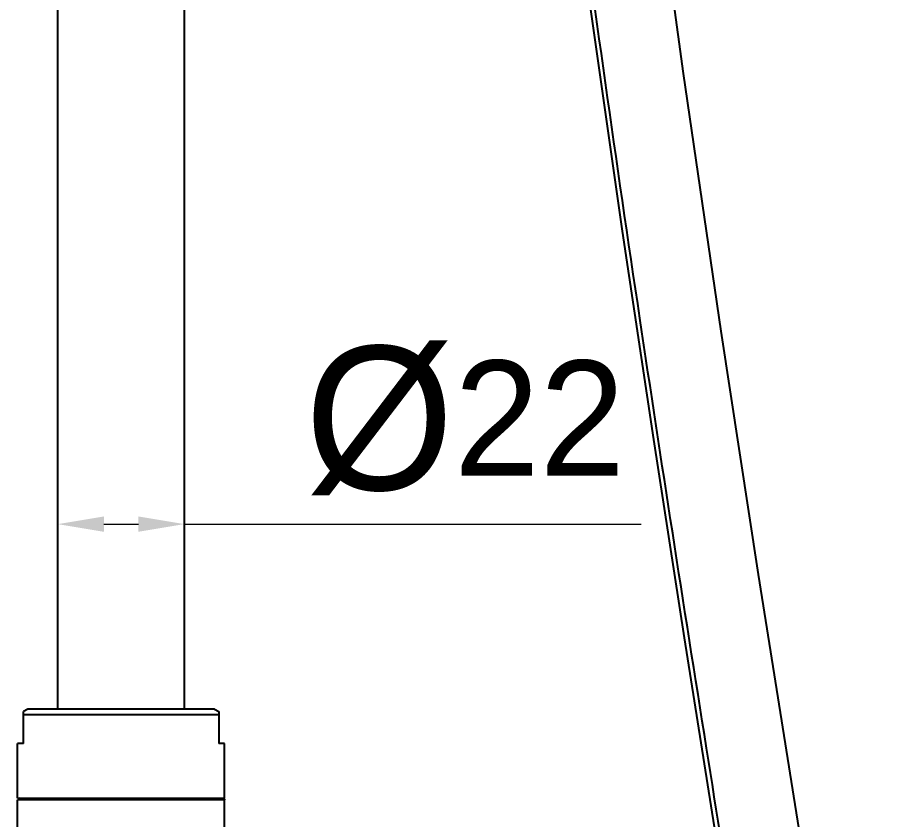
# Model space of a CAD drawing. Extents: x 16296684858 to 16296688009, y -37409618718 to -37409616409.
# Drawn here: x 16296685795.5 to 16296685948.9, y -37409618093.4 to -37409617954 of the extents above; entities that cross this region are included whole.
import ezdxf

# ---------------------------------------------------------------- set-up
doc = ezdxf.new("R2010")
doc.units = 0
doc.header["$LTSCALE"] = 10
doc.header["$MEASUREMENT"] = 0
doc.header["$PDMODE"] = 3
doc.header["$PDSIZE"] = -10
doc.layers.get('0').update_dxf_attribs({"linetype": 'CONTINUOUS'})
doc.layers.get('DEFPOINTS').update_dxf_attribs({"linetype": 'CONTINUOUS'})
doc.styles.add('Daelim Dimension', font='')
doc.styles.get('Daelim Dimension').set_extended_font_data('나눔고딕')
doc.dimstyles.new('DEFAULT', dxfattribs={"dimscale": 2, "dimtxt": 2, "dimasz": 2, "dimexe": 0, "dimexo": 2, "dimgap": 1, "dimtad": 1, "dimdec": 1, "dimzin": 9, "dimdsep": 46, "dimtxsty": 'Daelim Dimension', "dimcen": 0.5, "dimclrd": 252, "dimclre": 252, "dimclrt": 3, "dimadec": 1, "dimazin": 0, "dimtfac": 1, "dimtdec": 1, "dimtix": 1, "dimtmove": 0, "dimatfit": 3, "dimfxl": 1, "dimtolj": 1, "dimtzin": 1, "dimlwd": 9, "dimlwe": 9, "dimarcsym": 0})

# ---------------------------------------------------------------- blocks, each defined once
blk = doc.blocks.new('*D6')
at = {"color": 5, "lineweight": 9, "ltscale": 0.5, "transparency": 16777216}
for p, q in [((16296685802.5359, -37409618046.604263), (16296685802.5359, -37409618040.077438)), ((16296685824.5359, -37409618046.604263), (16296685824.5359, -37409618040.077438)), ((16296685810.5359, -37409618042.077438), (16296685816.5359, -37409618042.077438)), ((16296685824.5359, -37409618042.077438), (16296685904.026461, -37409618042.077438))]:
    blk.add_line(p, q, dxfattribs=at)
at = {"color": 5, "ltscale": 0.5, "transparency": 16777216}
for points in [[(16296685810.5359, -37409618040.744102), (16296685810.5359, -37409618043.410767), (16296685802.5359, -37409618042.077438)], [(16296685816.5359, -37409618040.744102), (16296685816.5359, -37409618043.410767), (16296685824.5359, -37409618042.077438)]]:
    blk.add_solid(points, dxfattribs=at)
at = {"layer": 'DEFPOINTS', "color": 0, "ltscale": 0.5, "transparency": 16777216}
for p in [(16296685824.5359, -37409618042.077438), (16296685802.5359, -37409618050.604263), (16296685824.5359, -37409618050.604263)]:
    blk.add_point(p, dxfattribs=at)
at = {"color": 7, "ltscale": 0.5, "transparency": 16777216, "insert": (16296685873.33547, -37409618024.1082), "char_height": 20, "attachment_point": 5, "style": 'Daelim Dimension'}
blk.add_mtext('\\A1;{\\H1.25x;\\C256;Ø}22', dxfattribs=at)

msp = doc.modelspace()

# ---------------------------------------------------------------- linework, layer by layer
at = {"color": 7, "linetype": 'Continuous'}
for p, q in [((16296685802.5359, -37409618074.221809), (16296685802.5359, -37409617777.067978)), ((16296685824.5359, -37409618074.221809), (16296685824.5359, -37409617777.067978)), ((16296685797.2859, -37409618074.221809), (16296685796.5359, -37409618074.654823)), ((16296685829.7859, -37409618074.221809), (16296685797.2859, -37409618074.221809)), ((16296685829.7859, -37409618074.221809), (16296685830.5359, -37409618074.654823)), ((16296685796.5359, -37409618080.221809), (16296685796.5359, -37409618074.654823)), ((16296685830.5359, -37409618075.23217), (16296685796.5359, -37409618075.23217)), ((16296685830.5359, -37409618074.654823), (16296685830.5359, -37409618080.221809)), ((16296685796.5359, -37409618080.221809), (16296685795.5359, -37409618080.221809)), ((16296685795.5359, -37409618089.721809), (16296685795.5359, -37409618080.221809)), ((16296685831.5359, -37409618080.221809), (16296685830.5359, -37409618080.221809)), ((16296685831.5359, -37409618089.721809), (16296685831.5359, -37409618080.221809)), ((16296685795.5359, -37409618089.721809), (16296685831.5359, -37409618089.721809)), ((16296685831.5359, -37409618090.021797), (16296685795.5359, -37409618090.021797)), ((16296685795.5359, -37409618116.308472), (16296685795.5359, -37409618090.021797)), ((16296685831.5359, -37409618116.308472), (16296685831.5359, -37409618090.021797))]:
    msp.add_line(p, q, dxfattribs=at)
for points in [[(16296685858.04203, -37409617775.396202), (16296685861.039141, -37409617820.012383), (16296685865.404261, -37409617676.418427), (16296685869.93445, -37409617729.313957), (16296685874.589951, -37409617778.898682), (16296685879.44486, -37409617826.00618), (16296685884.520069, -37409617870.560112), (16296685889.805929, -37409617912.83036), (16296685895.223539, -37409617952.985413), (16296685900.69364, -37409617991.12709), (16296685906.144751, -37409618027.380127), (16296685911.51041, -37409618061.86364), (16296685916.72698, -37409618094.686478), (16296685921.73012, -37409618125.932907), (16296685926.460649, -37409618155.704536), (16296685930.85836, -37409618184.088799), (16296685934.722361, -37409618210.221786)], [(16296685948.92378, -37409618207.491112), (16296685947.60433, -37409618198.118057), (16296685942.468081, -37409618164.299683), (16296685936.821951, -37409618128.578888), (16296685930.775249, -37409618090.803459), (16296685924.44116, -37409618050.84182), (16296685917.93211, -37409618008.538254), (16296685911.362209, -37409617963.712936), (16296685904.85331, -37409617916.182617), (16296685898.54315, -37409617865.825249), (16296685892.541321, -37409617812.23735), (16296685886.87714, -37409617755.367241), (16296685881.45377, -37409617694.640823), (16296685876.251209, -37409617829.325577), (16296685872.570669, -37409617775.41449)]]:
    msp.add_lwpolyline(points, dxfattribs=at)
for centre, start, end in [((16296685795.835899, -37409618090.021797), 90, 180), ((16296685831.235901, -37409618090.021797), 0, 90)]:
    msp.add_arc(centre, 0.3, start, end, dxfattribs=at)
msp.add_open_spline([(16296685935.55896, -37409618210.205383), (16296685932.621189, -37409618189.736473), (16296685925.936069, -37409618146.662773), (16296685914.95867, -37409618078.753372), (16296685903.254219, -37409618003.98069), (16296685893.724159, -37409617937.18531), (16296685886.41831, -37409617880.064262), (16296685881.121401, -37409617834.533112), (16296685876.22892, -37409617787.735336), (16296685870.34692, -37409617726.06218), (16296685864.379061, -37409617855.18634), (16296685860.38855, -37409617800.114029), (16296685858.791019, -37409617775.171944)], degree=3, knots=[0, 0, 0, 0, 0.0969361013, 0.2043267105, 0.3224768006, 0.4517142699, 0.5206000265, 0.5924219, 0.6665866394, 0.7411672023, 0.8828384145, 1, 1, 1, 1], dxfattribs=at)

# ---------------------------------------------------------------- dimensions: what is measured, and where the dimension line sits
at = {"ltscale": 0.5}
dim = msp.add_linear_dim(base=(16296685824.5359, -37409618042.077438), p1=(16296685802.5359, -37409618050.604263), p2=(16296685824.5359, -37409618050.604263), text='{\\H1.25x;\\C256;Ø}22', dimstyle='DEFAULT', override={"dimtxt": 10, "dimasz": 4, "dimexe": 1, "dimdec": 0, "dimclrd": 5, "dimclre": 5, "dimclrt": 7}, dxfattribs=at)
dim.commit()
dim.dimension.update_dxf_attribs({"geometry": '*D6', "text_midpoint": (16296685873.33547, -37409618042.077438), "dimtype": 160})

doc.saveas('drawing.dxf')
